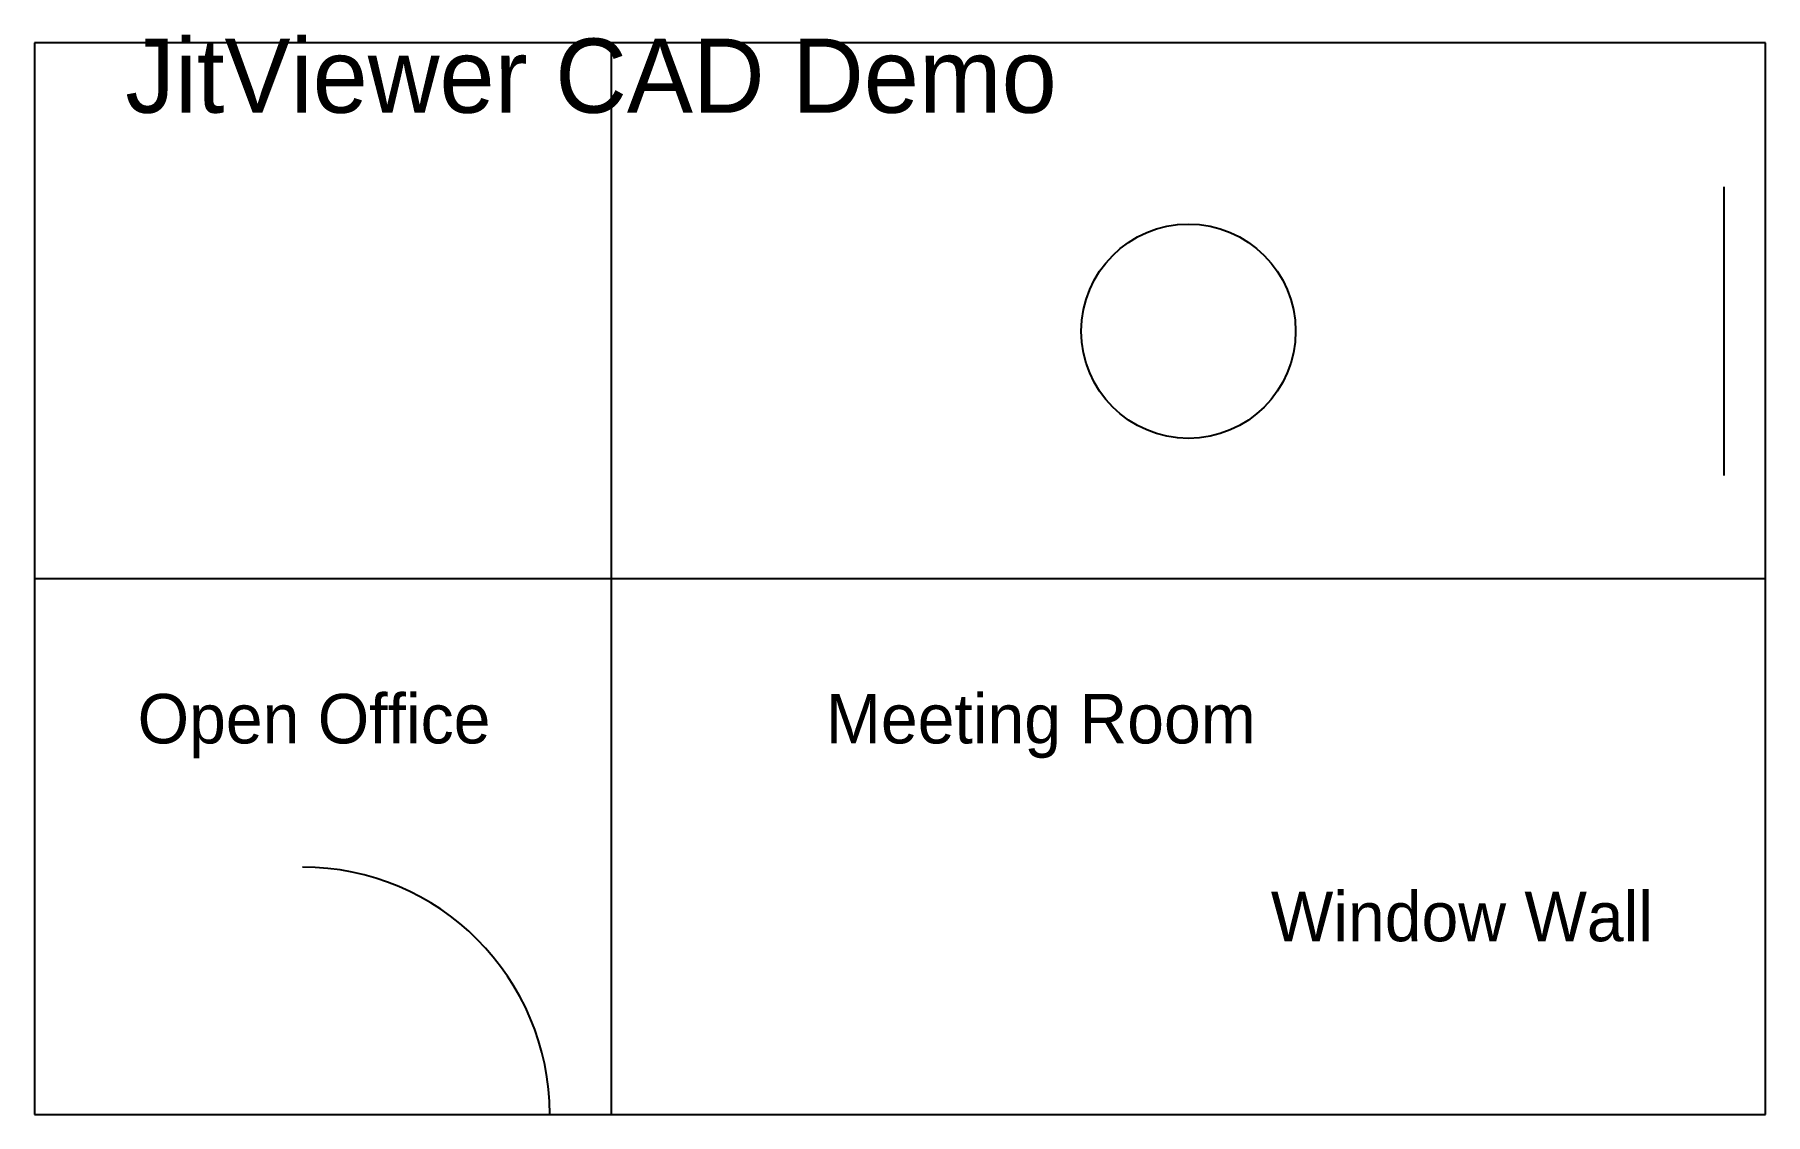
# Model space of a CAD drawing. Extents: x 0 to 4200, y 0 to 2620.
import ezdxf

# ---------------------------------------------------------------- set-up
doc = ezdxf.new("R2010")
doc.units = 0

msp = doc.modelspace()

# ---------------------------------------------------------------- linework, layer by layer
at = {"layer": 'DOOR'}
msp.add_line((650, 0), (1250, 0), dxfattribs=at)
msp.add_arc((650, 0), 600, 0, 90, dxfattribs=at)
at = {"layer": 'MEETING'}
msp.add_circle((2800, 1900), 260, dxfattribs=at)
at = {"layer": 'OUTLINE'}
for p, q in [((4200, 2600), (0, 2600)), ((0, 2600), (0, 0)), ((4200, 0), (4200, 2600)), ((0, 0), (4200, 0))]:
    msp.add_line(p, q, dxfattribs=at)
at = {"layer": 'WALL'}
for p, q in [((1400, 0), (1400, 2600)), ((0, 1300), (4200, 1300))]:
    msp.add_line(p, q, dxfattribs=at)
at = {"layer": 'WINDOW'}
for p, q in [((4100, 1550), (4100, 2250)), ((4200, 1550), (4200, 2250))]:
    msp.add_line(p, q, dxfattribs=at)

# ---------------------------------------------------------------- texts
at = {"layer": 'TEXT'}
for s, height, p in [('JitViewer CAD Demo', 180, (220, 2430)), ('Open Office', 120, (250, 900)), ('Meeting Room', 120, (1920, 900)), ('Window Wall', 120, (3000, 420))]:
    msp.add_text(s, height=height, dxfattribs=at).set_placement(p)

doc.saveas('drawing.dxf')
